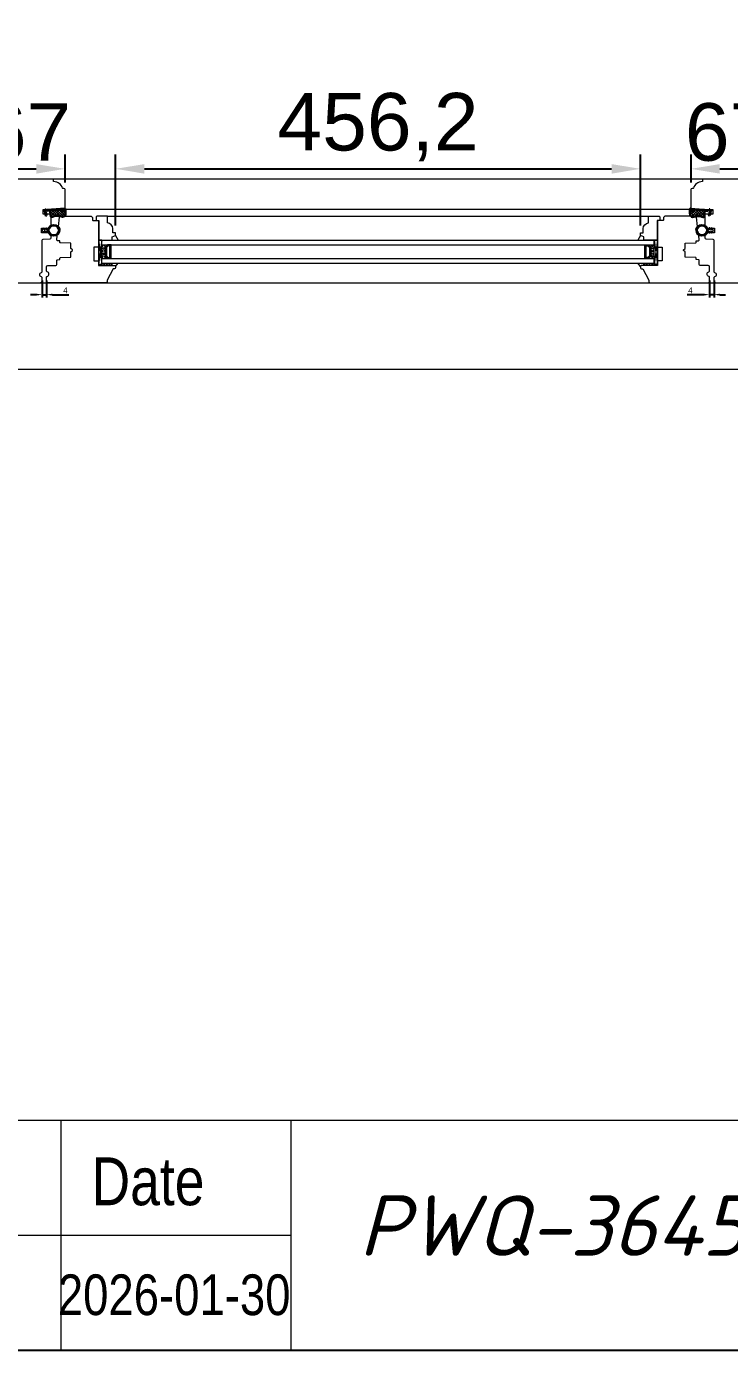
# Model space of a CAD drawing. Header units: millimetres. Extents: x 0 to 182016, y 11 to 3710.
# Drawn here: x 118718 to 119330, y 11 to 1162 of the extents above; entities that cross this region are included whole.
import ezdxf

# ---------------------------------------------------------------- set-up
doc = ezdxf.new("R2010")
doc.units = ezdxf.units.MM
for name, color, linetype, lineweight in [('Matmenys', 10, 'Continuous', 20), ('OTHER', 251, 'Continuous', 13), ('Stakta', 7, 'Continuous', 25), ('Testinės profilio linijos', 7, 'Continuous', 5)]:
    doc.layers.add(name, color=color, linetype=linetype, lineweight=lineweight)
doc.styles.add('ROMANS', font='stylu.ttf', dxfattribs={"oblique": 15})
doc.styles.get("Standard").update_dxf_attribs({"font": 'arial.ttf'})
doc.dimstyles.new('2', dxfattribs={"dimscale": 2, "dimtxt": 2.5, "dimasz": 2.5, "dimexe": 1.25, "dimexo": 0.625, "dimtad": 1, "dimtxsty": 'Standard', "dimcen": 2.5, "dimadec": 0, "dimazin": 0, "dimtfac": 1, "dimtmove": 0, "dimatfit": 3, "dimfxl": 1, "dimarcsym": 0})
doc.dimstyles.new('Padidinti matmenys', dxfattribs={"dimscale": 10, "dimtxt": 5, "dimasz": 2.5, "dimexe": 1.25, "dimexo": 0.625, "dimtad": 1, "dimdec": 1, "dimtxsty": 'Standard', "dimcen": 2.5, "dimadec": 0, "dimazin": 0, "dimtfac": 1, "dimtdec": 1, "dimtmove": 0, "dimatfit": 3, "dimfxl": 1, "dimarcsym": 0})

# ---------------------------------------------------------------- blocks, each defined once
blk = doc.blocks.new('Užsakymo nr')
at = {"color": 0, "lineweight": 0, "insert": (5198.7, 20217.8), "char_height": 52.538, "width": 1187.405, "attachment_point": 1, "style": 'ROMANS'}
blk.add_mtext('{\\fISOCPEUR|b0|i0|c0|p34;\\C256;PWQ-3645}', dxfattribs=at)
blk = doc.blocks.new('Date')
at = {"lineweight": 0, "width": 0.8}
blk.add_text('2026-01-30', height=35.38, dxfattribs=at).set_placement((4937.1, 20113.7))
blk = doc.blocks.new('*D1577')
at = {"layer": 'Defpoints', "color": 0, "transparency": 16777216}
for p in [(118731.9, 942.2), (118735.9, 942.2), (118731.9, 928.8)]:
    blk.add_point(p, dxfattribs=at)
at = {"layer": 'Matmenys', "color": 0, "lineweight": -2, "transparency": 16777216}
for p, q in [((118731.9, 941), (118731.9, 926.3)), ((118735.9, 941), (118735.9, 926.3)), ((118726.9, 928.8), (118721.9, 928.8)), ((118731.9, 928.8), (118735.9, 928.8)), ((118740.9, 928.8), (118755.3, 928.8))]:
    blk.add_line(p, q, dxfattribs=at)
at = {"layer": 'Matmenys', "color": 0, "transparency": 16777216}
for points in [[(118726.9, 929.7), (118726.9, 928), (118731.9, 928.8)], [(118740.9, 929.7), (118740.9, 928), (118735.9, 928.8)]]:
    blk.add_solid(points, dxfattribs=at)
at = {"layer": 'Matmenys', "color": 0, "transparency": 16777216, "insert": (118752.3, 932.6), "char_height": 5, "attachment_point": 5}
blk.add_mtext('4', dxfattribs=at)
blk = doc.blocks.new('*D1593')
at = {"color": 0, "lineweight": -2, "transparency": 16777216}
for p, q in [((118795.9, 988.9), (118795.9, 1050.7)), ((119252.1, 988.9), (119252.1, 1050.7)), ((118820.9, 1038.2), (119227.1, 1038.2))]:
    blk.add_line(p, q, dxfattribs=at)
at = {"color": 0, "transparency": 16777216}
for points in [[(118820.9, 1042.3), (118820.9, 1034), (118795.9, 1038.2)], [(119227.1, 1042.3), (119227.1, 1034), (119252.1, 1038.2)]]:
    blk.add_solid(points, dxfattribs=at)
at = {"layer": 'Defpoints', "color": 0, "transparency": 16777216}
for p in [(119252.1, 1038.2), (118795.9, 982.7), (119252.1, 982.7)]:
    blk.add_point(p, dxfattribs=at)
at = {"color": 0, "lineweight": 5, "transparency": 16777216, "insert": (119024, 1074.5), "char_height": 50, "attachment_point": 5}
blk.add_mtext('456,2', dxfattribs=at)
blk = doc.blocks.new('*D2048')
at = {"color": 0, "lineweight": -2, "transparency": 16777216}
for p, q in [((118684.9, 1026.4), (118684.9, 1050.7)), ((118751.9, 1026.4), (118751.9, 1050.7)), ((118709.9, 1038.2), (118726.9, 1038.2))]:
    blk.add_line(p, q, dxfattribs=at)
at = {"color": 0, "transparency": 16777216}
for points in [[(118709.9, 1042.3), (118709.9, 1034), (118684.9, 1038.2)], [(118726.9, 1042.3), (118726.9, 1034), (118751.9, 1038.2)]]:
    blk.add_solid(points, dxfattribs=at)
at = {"layer": 'Defpoints', "color": 0, "transparency": 16777216}
for p in [(118751.9, 1038.2), (118684.9, 1020.2), (118751.9, 1020.2)]:
    blk.add_point(p, dxfattribs=at)
at = {"color": 0, "lineweight": 5, "transparency": 16777216, "insert": (118718.4, 1069.9), "char_height": 50, "attachment_point": 5}
blk.add_mtext('67', dxfattribs=at)
blk = doc.blocks.new('*D1590')
at = {"layer": 'Defpoints', "color": 0, "transparency": 16777216}
for p in [(119312.1, 942.2), (119316.1, 942.2), (119316.1, 928.8)]:
    blk.add_point(p, dxfattribs=at)
at = {"layer": 'Matmenys', "color": 0, "lineweight": -2, "transparency": 16777216}
for p, q in [((119312.1, 941), (119312.1, 926.3)), ((119316.1, 941), (119316.1, 926.3)), ((119307.1, 928.8), (119292.7, 928.8)), ((119316.1, 928.8), (119312.1, 928.8)), ((119321.1, 928.8), (119326.1, 928.8))]:
    blk.add_line(p, q, dxfattribs=at)
at = {"layer": 'Matmenys', "color": 0, "transparency": 16777216}
for points in [[(119307.1, 929.7), (119307.1, 928), (119312.1, 928.8)], [(119321.1, 929.7), (119321.1, 928), (119316.1, 928.8)]]:
    blk.add_solid(points, dxfattribs=at)
at = {"layer": 'Matmenys', "color": 0, "transparency": 16777216, "insert": (119295.6, 932.6), "char_height": 5, "attachment_point": 5}
blk.add_mtext('4', dxfattribs=at)
blk = doc.blocks.new('*D2047')
at = {"color": 0, "lineweight": -2, "transparency": 16777216}
for p, q in [((119296.1, 1026.4), (119296.1, 1050.7)), ((119363.1, 1026.4), (119363.1, 1050.7)), ((119321.1, 1038.2), (119338.1, 1038.2))]:
    blk.add_line(p, q, dxfattribs=at)
at = {"color": 0, "transparency": 16777216}
for points in [[(119321.1, 1042.3), (119321.1, 1034), (119296.1, 1038.2)], [(119338.1, 1042.3), (119338.1, 1034), (119363.1, 1038.2)]]:
    blk.add_solid(points, dxfattribs=at)
at = {"layer": 'Defpoints', "color": 0, "transparency": 16777216}
for p in [(119363.1, 1038.2), (119296.1, 1020.2), (119363.1, 1020.2)]:
    blk.add_point(p, dxfattribs=at)
at = {"color": 0, "lineweight": 5, "transparency": 16777216, "insert": (119329.6, 1069.9), "char_height": 50, "attachment_point": 5}
blk.add_mtext('67', dxfattribs=at)

msp = doc.modelspace()

# ---------------------------------------------------------------- hatches: boundary and pattern name
at = {"lineweight": 0}
h = msp.add_hatch(dxfattribs=at)
h.set_pattern_fill('HEX', color=256, scale=0.25, angle=90, style=0)
h.set_pattern_definition([(90, (100436.6238, -11947.2305), (1.374815, -4e-16), [0.79375, -1.5875]), (330, (100436.6238, -11947.2305), (-0.6874075, -1.190624716), [0.79375, -1.5875]), (30, (100436.6238, -11946.4367), (0.6874075, -1.190624716), [0.79375, -1.5875])])
h.paths.add_polyline_path([(118783.8948535, 960.1778188), (118788.8948535, 960.1778188), (118786.8948535, 962.1778188), (118786.8948535, 970.1778188), (118788.8948535, 972.1778188), (118783.8948535, 972.1785279)])
h = msp.add_hatch(dxfattribs=at)
h.set_pattern_fill('JIS_WOOD', color=256, angle=90, style=0)
h.set_pattern_definition([(45, (100436.6238, -11947.2305), (0.5, -0.5), [])])
h.paths.add_polyline_path([(118786.8948535, 970.1778188), (118786.8948535, 962.1778188), (118788.8948535, 960.1778188), (118791.8948535, 960.1778188), (118791.9125869, 972.2144014), (118788.8948535, 972.1778188)])
h.paths.add_polyline_path([(118787.8948535, 962.5920324), (118787.8948535, 969.7636052), (118789.3090671, 971.1778188), (118790.8948535, 971.1778188), (118790.8948535, 961.1778188), (118789.3090671, 961.1778188)], flags=16)
h = msp.add_hatch(dxfattribs=at)
h.set_pattern_fill('JIS_WOOD', color=256, angle=90, style=0)
h.set_pattern_definition([(45, (100513.296, -11947.2305), (0.5, -0.5), [])])
h.paths.add_polyline_path([(119261.0670836, 970.1778188), (119261.0670836, 962.1778188), (119259.0670836, 960.1778188), (119256.0670836, 960.1778188), (119256.0493502, 972.2144014), (119259.0670836, 972.1778188)])
h.paths.add_polyline_path([(119260.0670836, 962.5920324), (119260.0670836, 969.7636052), (119258.65287, 971.1778188), (119257.0670836, 971.1778188), (119257.0670836, 961.1778188), (119258.65287, 961.1778188)], flags=16)
h = msp.add_hatch(dxfattribs=at)
h.set_pattern_fill('HEX', color=256, scale=0.25, angle=90, style=0)
h.set_pattern_definition([(90, (100513.296, -11947.2305), (1.374815, -4e-16), [0.79375, -1.5875]), (330, (100513.296, -11947.2305), (-0.6874075, -1.190624716), [0.79375, -1.5875]), (30, (100513.296, -11946.4367), (0.6874075, -1.190624716), [0.79375, -1.5875])])
h.paths.add_polyline_path([(119264.0670836, 960.1778188), (119259.0670836, 960.1778188), (119261.0670836, 962.1778188), (119261.0670836, 970.1778188), (119259.0670836, 972.1778188), (119264.0670836, 972.1785279)])
at = {"lineweight": 0, "ltscale": 0.5}
h = msp.add_hatch(dxfattribs=at)
h.set_pattern_fill('ANSI37', color=256, scale=0.5, angle=90, style=0)
h.set_pattern_definition([(135, (118780.3949, 954.1785), (-1.12253, -1.12253), []), (225, (118780.3949, 954.1785), (1.12253, -1.12253), [])])
h.paths.add_polyline_path([(118792.8948535, 956.1785279), (118783.8948535, 956.1785279), (118783.8948535, 954.1785279), (118792.8948535, 954.1785279)])
h = msp.add_hatch(dxfattribs=at)
h.set_pattern_fill('ANSI37', color=256, scale=0.5, angle=90, style=0)
h.set_pattern_definition([(135, (118857.067, 954.1785), (-1.122532, -1.122532), []), (225, (118857.067, 954.1785), (1.122532, -1.122532), [])])
h.paths.add_polyline_path([(119255.0670836, 956.1785279), (119264.0670836, 956.1785279), (119264.0670836, 954.1785279), (119255.0670836, 954.1785279)])
at = {"layer": 'Matmenys'}
h = msp.add_hatch(dxfattribs=at)
h.set_pattern_fill('ANSI37', color=252, scale=0.5, angle=-180, style=0)
h.set_pattern_definition([(225, (-40894.9902, -1098479.5134), (1.1225320151, -1.1225320151), []), (315, (-40894.9902, -1098479.5134), (1.1225320151, 1.1225320151), [])])
edge = h.paths.add_edge_path()
edge.add_arc((118749.3064064, 1002.4841042), 0.1, 363.5893456117, 453.5893456117, ccw=False)
edge.add_line((118749.4062103, 1002.4903646), (118749.5032935, 1000.9426789))
edge.add_arc((118749.7528031, 1000.9583301), 0.25, 183.5893456117, 363.5893456117)
edge.add_line((118750.0023127, 1000.9739814), (118749.873927, 1003.0206863))
edge.add_arc((118749.7741232, 1003.0144258), 0.1, 363.5893456117, 453.589345619)
edge.add_line((118749.7678627, 1003.1142296), (118749.7631177, 1003.1898727))
edge.add_line((118749.7631177, 1003.1898727), (118751.7449186, 1003.314187))
edge.add_spline(control_points=[(118751.7449186, 1003.314187), (118751.8240771, 1003.3023847), (118751.8940688, 1003.2912091), (118751.9778196, 1003.2694152), (118752.0013839, 1003.2600294), (118752.0252669, 1003.2473345), (118752.0333266, 1003.2410853), (118752.0578144, 1003.2154965), (118752.0767072, 1003.1862594), (118752.1104106, 1003.0819397), (118752.1235325, 1003.0090074), (118752.1432347, 1002.7560244), (118752.1327364, 1002.5421903), (118752.1134082, 1002.0997118), (118752.1089328, 1001.880383), (118752.1078567, 1001.4604921), (118752.1108886, 1001.2574059), (118752.1235991, 1000.6671986), (118752.1367755, 1000.2991485), (118752.1365138, 999.5459671), (118752.1180175, 999.1692172), (118752.0148311, 998.5761128), (118751.9549371, 998.3485418), (118751.8019015, 997.9514406), (118751.7191521, 997.7796529), (118751.5151519, 997.4384852), (118751.3950371, 997.2722825), (118751.127592, 996.9811228), (118750.9799183, 996.8575428), (118750.6987338, 996.6978241), (118750.5634375, 996.6502701), (118750.2621387, 996.5906651), (118750.0985387, 996.5799618), (118749.5139419, 996.5937057), (118749.0500263, 996.6884599), (118748.1575302, 996.8602022), (118747.73045, 996.9438968), (118746.6521014, 997.1550831), (118745.9940508, 997.2888172), (118745.0009489, 997.4137432), (118744.6973477, 997.4442371), (118744.0753041, 997.4685725), (118743.7594001, 997.4610317), (118743.2101918, 997.3761474), (118742.9741084, 997.3148087), (118742.573457, 997.1423484), (118742.4148245, 997.0474999), (118742.1161657, 996.8632316), (118741.9747084, 996.7733741), (118741.6729256, 996.617291), (118741.5078728, 996.5473208), (118741.1427511, 996.4275896), (118740.941801, 996.3845871), (118740.6023844, 996.3606884), (118740.4603989, 996.3738942), (118740.2651782, 996.4339335), (118740.1998504, 996.4706736), (118740.0731271, 996.5792227), (118740.0139492, 996.6512889), (118739.8568717, 996.9153765), (118739.775372, 997.1564848), (118739.6587547, 997.7068958), (118739.6222232, 998.0150909), (118739.5689517, 998.6113087), (118739.5497293, 998.8988596), (118739.5063698, 999.4293495), (118739.4842336, 999.677608), (118739.4480193, 1000.0824103), (118739.4339329, 1000.2398136), (118739.4058108, 1000.563746), (118739.3907747, 1000.7420632), (118739.3224897, 1001.0449303), (118739.2868547, 1001.1627523), (118739.1912579, 1001.3752311), (118739.138111, 1001.4691459), (118739.0194703, 1001.6143396), (118738.963848, 1001.6693577), (118738.8400808, 1001.7584497), (118738.7764538, 1001.7913291), (118738.6575897, 1001.8394973), (118738.6005127, 1001.8563785), (118738.4999323, 1001.8823224), (118738.4555367, 1001.89204), (118738.4145404, 1001.901076)], knot_values=[0, 0, 0, 0, 0.2245066002, 0.2245066002, 0.377043448, 0.377043448, 0.5295802957, 0.5295802957, 0.8082977366, 0.8082977366, 1.0870151774, 1.0870151774, 1.6244414062, 1.6244414062, 2.161867635, 2.161867635, 2.6992938638, 2.6992938638, 3.7741463214, 3.7741463214, 5.0334406395, 5.0334406395, 5.8656302806, 5.8656302806, 6.5060139406, 6.5060139406, 7.1463976006, 7.1463976006, 7.7996240151, 7.7996240151, 8.3563201169, 8.3563201169, 8.9130162187, 8.9130162187, 10.239934143, 10.239934143, 11.5668520673, 11.5668520673, 13.5970761059, 13.5970761059, 14.4582175179, 14.4582175179, 15.3193589298, 15.3193589298, 15.9856015553, 15.9856015553, 16.5061017172, 16.5061017172, 17.0266018791, 17.0266018791, 17.547102041, 17.547102041, 18.1672448488, 18.1672448488, 18.7176261004, 18.7176261004, 19.1465766047, 19.1465766047, 19.5755271091, 19.5755271091, 20.3898249977, 20.3898249977, 21.2041228863, 21.2041228863, 21.9655448497, 21.9655448497, 22.7269668131, 22.7269668131, 23.2229068178, 23.2229068178, 23.7188468224, 23.7188468224, 24.0184411081, 24.0184411081, 24.2549295987, 24.2549295987, 24.4119994701, 24.4119994701, 24.5501072405, 24.5501072405, 24.6882150108, 24.6882150108, 24.8099116426, 24.8099116426, 24.8099116426, 24.8099116426], degree=3, periodic=0)
edge.add_line((118738.4145404, 1001.901076), (118749.3001459, 1002.583908))
h = msp.add_hatch(dxfattribs=at)
h.set_pattern_fill('ANSI37', color=252, scale=0.5, angle=-93.5893456117, style=0)
h.set_pattern_definition([(311.4106544, (115731.0416, -271190.8221), (1.190606082, 1.0500540025), []), (41.4106544, (115731.0416, -271190.8221), (-1.0500540025, 1.190606082), [])])
edge = h.paths.add_edge_path()
edge.add_arc((119297.9929677, 1002.4841042), 0.1, 86.4106543883, 176.4106543883)
edge.add_line((119297.8931639, 1002.4903646), (119297.7960807, 1000.9426789))
edge.add_arc((119297.5465711, 1000.9583301), 0.25, 176.4106543883, 356.4106543883, ccw=False)
edge.add_line((119297.2970615, 1000.9739814), (119297.4254471, 1003.0206863))
edge.add_arc((119297.525251, 1003.0144258), 0.1, 86.410654381, 176.4106543883, ccw=False)
edge.add_line((119297.5315115, 1003.1142296), (119297.5362564, 1003.1898727))
edge.add_line((119297.5362564, 1003.1898727), (119295.5544555, 1003.314187))
edge.add_spline(control_points=[(119295.5544555, 1003.314187), (119295.475297, 1003.3023847), (119295.4053054, 1003.2912091), (119295.3215546, 1003.2694152), (119295.2979903, 1003.2600294), (119295.2741072, 1003.2473345), (119295.2660476, 1003.2410853), (119295.2415598, 1003.2154965), (119295.2226669, 1003.1862594), (119295.1889636, 1003.0819397), (119295.1758416, 1003.0090074), (119295.1561395, 1002.7560244), (119295.1666378, 1002.5421903), (119295.185966, 1002.0997118), (119295.1904413, 1001.880383), (119295.1915175, 1001.4604921), (119295.1884855, 1001.2574059), (119295.1757751, 1000.6671986), (119295.1625987, 1000.2991485), (119295.1628603, 999.5459671), (119295.1813567, 999.1692172), (119295.284543, 998.5761128), (119295.344437, 998.3485418), (119295.4974727, 997.9514406), (119295.5802221, 997.7796529), (119295.7842222, 997.4384852), (119295.904337, 997.2722825), (119296.1717821, 996.9811228), (119296.3194558, 996.8575428), (119296.6006404, 996.6978241), (119296.7359366, 996.6502701), (119297.0372354, 996.5906651), (119297.2008354, 996.5799618), (119297.7854322, 996.5937057), (119298.2493478, 996.6884599), (119299.1418439, 996.8602022), (119299.5689242, 996.9438968), (119300.6472728, 997.1550831), (119301.3053234, 997.2888172), (119302.2984253, 997.4137432), (119302.6020264, 997.4442371), (119303.2240701, 997.4685725), (119303.5399741, 997.4610317), (119304.0891823, 997.3761474), (119304.3252658, 997.3148087), (119304.7259172, 997.1423484), (119304.8845497, 997.0474999), (119305.1832085, 996.8632316), (119305.3246657, 996.7733741), (119305.6264486, 996.617291), (119305.7915013, 996.5473208), (119306.156623, 996.4275896), (119306.3575731, 996.3845871), (119306.6969898, 996.3606884), (119306.8389752, 996.3738942), (119307.0341959, 996.4339335), (119307.0995237, 996.4706736), (119307.2262471, 996.5792227), (119307.2854249, 996.6512889), (119307.4425025, 996.9153765), (119307.5240021, 997.1564848), (119307.6406194, 997.7068958), (119307.6771509, 998.0150909), (119307.7304224, 998.6113087), (119307.7496449, 998.8988596), (119307.7930043, 999.4293495), (119307.8151405, 999.677608), (119307.8513549, 1000.0824103), (119307.8654413, 1000.2398136), (119307.8935634, 1000.563746), (119307.9085994, 1000.7420632), (119307.9768844, 1001.0449303), (119308.0125195, 1001.1627523), (119308.1081162, 1001.3752311), (119308.1612631, 1001.4691459), (119308.2799039, 1001.6143396), (119308.3355261, 1001.6693577), (119308.4592933, 1001.7584497), (119308.5229204, 1001.7913291), (119308.6417844, 1001.8394973), (119308.6988615, 1001.8563785), (119308.7994419, 1001.8823224), (119308.8438374, 1001.89204), (119308.8848337, 1001.901076)], knot_values=[0, 0, 0, 0, 0.2245066002, 0.2245066002, 0.377043448, 0.377043448, 0.5295802957, 0.5295802957, 0.8082977366, 0.8082977366, 1.0870151774, 1.0870151774, 1.6244414062, 1.6244414062, 2.161867635, 2.161867635, 2.6992938638, 2.6992938638, 3.7741463214, 3.7741463214, 5.0334406395, 5.0334406395, 5.8656302806, 5.8656302806, 6.5060139406, 6.5060139406, 7.1463976006, 7.1463976006, 7.7996240151, 7.7996240151, 8.3563201169, 8.3563201169, 8.9130162187, 8.9130162187, 10.239934143, 10.239934143, 11.5668520673, 11.5668520673, 13.5970761059, 13.5970761059, 14.4582175179, 14.4582175179, 15.3193589298, 15.3193589298, 15.9856015553, 15.9856015553, 16.5061017172, 16.5061017172, 17.0266018791, 17.0266018791, 17.547102041, 17.547102041, 18.1672448488, 18.1672448488, 18.7176261004, 18.7176261004, 19.1465766047, 19.1465766047, 19.5755271091, 19.5755271091, 20.3898249977, 20.3898249977, 21.2041228863, 21.2041228863, 21.9655448497, 21.9655448497, 22.7269668131, 22.7269668131, 23.2229068178, 23.2229068178, 23.7188468224, 23.7188468224, 24.0184411081, 24.0184411081, 24.2549295987, 24.2549295987, 24.4119994701, 24.4119994701, 24.5501072405, 24.5501072405, 24.6882150108, 24.6882150108, 24.8099116426, 24.8099116426, 24.8099116426, 24.8099116426], degree=3, periodic=0)
edge.add_line((119308.8848337, 1001.901076), (119297.9992282, 1002.583908))

# ---------------------------------------------------------------- linework, layer by layer
for p, q in [((118734.8126713, 1003.1779542), (118733.7823301, 1002.1114895)), ((118733.7823301, 1002.1114895), (118733.8136325, 1001.6124703)), ((118733.8136325, 1001.6124703), (118733.9609184, 1001.6217092)), ((118733.9609184, 1001.6217092), (118734.9443649, 997.2746188)), ((118734.4663809, 1001.6534159), (118749.3001459, 1002.583908)), ((118734.4663809, 1001.6534159), (118734.7035757, 1000.6049527)), ((118735.560312, 1003.2248522), (118734.5095988, 1002.1571096)), ((118734.5095988, 1002.1571096), (118749.7678627, 1003.1142296)), ((118734.8126713, 1003.1779542), (118735.560312, 1003.2248522)), ((118749.4062103, 1002.4903646), (118749.5032935, 1000.9426789)), ((118749.7678627, 1003.1142296), (118749.7631177, 1003.1898727)), ((118749.873927, 1003.0206863), (118750.0023127, 1000.9739814)), ((119297.4254471, 1003.0206863), (119297.2970615, 1000.9739814)), ((119297.5315115, 1003.1142296), (119297.5362564, 1003.1898727)), ((119312.7897754, 1002.1571096), (119297.5315115, 1003.1142296)), ((119297.8931639, 1002.4903646), (119297.7960807, 1000.9426789)), ((119312.8329933, 1001.6534159), (119297.9992282, 1002.583908)), ((119312.4867028, 1003.1779542), (119311.7390621, 1003.2248522)), ((119311.7390621, 1003.2248522), (119312.7897754, 1002.1571096)), ((119313.3384557, 1001.6217092), (119312.3550092, 997.2746188)), ((119312.4867028, 1003.1779542), (119313.5170441, 1002.1114895)), ((119312.8329933, 1001.6534159), (119312.5957984, 1000.6049527)), ((119313.4857416, 1001.6124703), (119313.3384557, 1001.6217092)), ((119313.5170441, 1002.1114895), (119313.4857416, 1001.6124703)), ((118734.7035757, 1000.6049527), (118735.1912517, 1000.7152801)), ((118734.9443649, 997.2746188), (118735.9197169, 997.4952736)), ((118735.1912517, 1000.7152801), (118735.9197169, 997.4952736)), ((119312.1081225, 1000.7152801), (119311.3796572, 997.4952736)), ((119312.3550092, 997.2746188), (119311.3796572, 997.4952736)), ((119312.5957984, 1000.6049527), (119312.1081225, 1000.7152801))]:
    msp.add_line(p, q)
at = {"color": 1}
for p, q in [((118751.7891589, 1003.6109071), (118736.4643434, 1002.6496124)), ((118751.7449186, 1003.314187), (118736.5099739, 1002.3585297)), ((118738.3499676, 1001.6081078), (118736.5895163, 1001.4976782)), ((119295.5102153, 1003.6109071), (119310.8350307, 1002.6496124)), ((119295.5544555, 1003.314187), (119310.7894003, 1002.3585297)), ((119308.9494065, 1001.6081078), (119310.7098578, 1001.4976782))]:
    msp.add_line(p, q, dxfattribs=at)
at = {"lineweight": 9}
for p, q in [((118788.8948535, 997.1785279), (119259.0670836, 997.1785279)), ((118783.8949386, 976.1785279), (119264.0669985, 976.1785279)), ((118783.8949386, 972.1785279), (119264.0669985, 972.1785279)), ((118783.8949386, 960.1785279), (119264.0669985, 960.1785279)), ((118783.8949386, 956.1785279), (119264.0669985, 956.1785279))]:
    msp.add_line(p, q, dxfattribs=at)
at = {"lineweight": 0}
for p, q in [((118795.8948535, 980.1785279), (118798.1815186, 976.1785279)), ((119252.0670836, 980.1785279), (119249.7804185, 976.1785279)), ((118783.8948535, 976.1778188), (118780.8948535, 955.1778188)), ((118780.8948535, 976.1778188), (118783.8948535, 955.1778188)), ((119264.0670836, 976.1778188), (119267.0670836, 955.1778188)), ((119267.0670836, 976.1778188), (119264.0670836, 955.1778188)), ((118792.8948535, 954.1785279), (118792.8948535, 956.1785279)), ((118795.8948535, 953.1785279), (118798.1815186, 956.1785279)), ((119252.0670836, 953.1785279), (119249.7804185, 956.1785279)), ((119255.0670836, 954.1785279), (119255.0670836, 956.1785279)), ((119264.0670836, 954.1785279), (119264.0670836, 957.1785279)), ((121921.6498575, 210.9357406), (118221.1895731, 210.9357406)), ((118748.1312102, 210.9357406), (118748.1312102, 10.9108603)), ((118948.1560905, 210.9357406), (118948.1560905, 10.9108603)), ((118948.1560905, 110.9233004), (118221.1895731, 110.9233004))]:
    msp.add_line(p, q, dxfattribs=at)
at = {"lineweight": 5}
msp.add_line((117419.5503929, 864.1785279), (121239.5837744, 864.1785279), dxfattribs=at)
msp.add_lwpolyline([(121921.6498575, 3710.4502728), (121921.6498575, 10.9108603), (116422.3345146, 10.9108603), (116422.3345146, 3710.4502728)], close=True)
at = {"lineweight": 0}
for points in [[(118788.8948535, 991.1785279), (118788.8948535, 997.1785279), (118779.8948535, 997.1785279, 0.4142135624), (118778.8948535, 996.1785279), (118778.8948535, 993.1785279), (118781.3948535, 993.1785279), (118781.3948535, 976.1785279), (118792.8948535, 976.1785279), (118792.8948535, 979.1785279), (118795.8948535, 980.1785279), (118795.8948535, 982.6785279), (118793.3948535, 982.6785279), (118793.3948535, 986.2035907, 0.3851703882), (118788.8948535, 991.1785279)], [(119259.0670836, 991.1785279), (119259.0670836, 997.1785279), (119268.0670836, 997.1785279, -0.4142135624), (119269.0670836, 996.1785279), (119269.0670836, 993.1785279), (119266.5670836, 993.1785279), (119266.5670836, 976.1785279), (119255.0670836, 976.1785279), (119255.0670836, 979.1785279), (119252.0670836, 980.1785279), (119252.0670836, 982.6785279), (119254.5670836, 982.6785279), (119254.5670836, 986.2035907, -0.3851703882), (119259.0670836, 991.1785279)]]:
    msp.add_lwpolyline(points, format="xyb", dxfattribs=at)
for points in [[(118780.8948535, 976.1778188), (118780.8948535, 955.1778188), (118783.8948535, 955.1778188), (118783.8948535, 976.1778188)], [(118786.8948535, 970.1778188), (118786.8948535, 962.1778188), (118788.8948535, 960.1778188), (118791.8948535, 960.1778188), (118791.8948535, 972.1778188), (118788.8948535, 972.1778188)], [(118787.8948535, 969.7636052), (118787.8948535, 962.5920324), (118789.3090671, 961.1778188), (118790.8948535, 961.1778188), (118790.8948535, 971.1778188), (118789.3090671, 971.1778188)], [(119261.0670836, 970.1778188), (119261.0670836, 962.1778188), (119259.0670836, 960.1778188), (119256.0670836, 960.1778188), (119256.0670836, 972.1778188), (119259.0670836, 972.1778188)], [(119260.0670836, 969.7636052), (119260.0670836, 962.5920324), (119258.65287, 961.1778188), (119257.0670836, 961.1778188), (119257.0670836, 971.1778188), (119258.65287, 971.1778188)], [(119267.0670836, 976.1778188), (119267.0670836, 955.1778188), (119264.0670836, 955.1778188), (119264.0670836, 976.1778188)]]:
    msp.add_lwpolyline(points, close=True, dxfattribs=at)
at = {"color": 18, "linetype": 'ByBlock', "true_color": 0x000000}
for centre, radius in [((118742.1444689, 984.6686974), 4.85), ((118742.1444689, 984.6686974), 4.25), ((119305.5845825, 984.6686974), 4.85), ((119305.5845825, 984.6686974), 4.25)]:
    msp.add_circle(centre, radius, dxfattribs=at)
for centre, radius, start, end in [((118749.3064064, 1002.4841042), 0.1, 3.5893456092, 93.5893456125), ((118749.7741232, 1003.0144258), 0.1, 3.5893456092, 93.5893456125), ((119297.525251, 1003.0144258), 0.1, 86.4106543879, 176.4106543908), ((119297.9929677, 1002.4841042), 0.1, 86.4106543879, 176.4106543908), ((118749.7528031, 1000.9583301), 0.25, 183.5893456092, 3.5893456092), ((119297.5465711, 1000.9583301), 0.25, 176.4106543908, 356.4106543908)]:
    msp.add_arc(centre, radius, start, end)
at = {"color": 1}
for points in [[(118751.7891589, 1003.6109071), (118752.1506592, 1003.5204103), (118752.4202001, 1002.2465518), (118751.9318108, 997.5541789), (118750.888613, 996.4641726), (118748.7251411, 996.4455562), (118747.0271013, 996.7759301), (118744.8616604, 997.1228464), (118742.8249388, 996.9234177), (118741.996694, 996.4472487), (118740.1421539, 996.1669853), (118739.249708, 998.8791639), (118739.1225404, 1000.3580395), (118739.0045691, 1001.0453074), (118738.7023634, 1001.4871927), (118738.3499676, 1001.6081078)], [(119295.5102153, 1003.6109071), (119295.1487149, 1003.5204103), (119294.879174, 1002.2465518), (119295.3675634, 997.5541789), (119296.4107612, 996.4641726), (119298.574233, 996.4455562), (119300.2722728, 996.7759301), (119302.4377137, 997.1228464), (119304.4744354, 996.9234177), (119305.3026801, 996.4472487), (119307.1572203, 996.1669853), (119308.0496662, 998.8791639), (119308.1768337, 1000.3580395), (119308.2948051, 1001.0453074), (119308.5970107, 1001.4871927), (119308.9494065, 1001.6081078)]]:
    msp.add_spline(points, degree=3, dxfattribs=at)
for points in [[(118751.7449186, 1003.314187), (118751.8240771, 1003.3023847), (118751.8940688, 1003.2912091), (118751.9778196, 1003.2694152), (118752.0013839, 1003.2600294), (118752.0252669, 1003.2473345), (118752.0333266, 1003.2410853), (118752.0578144, 1003.2154965), (118752.0767072, 1003.1862594), (118752.1104106, 1003.0819397), (118752.1235325, 1003.0090074), (118752.1432347, 1002.7560244), (118752.1327364, 1002.5421903), (118752.1134082, 1002.0997118), (118752.1089328, 1001.880383), (118752.1078567, 1001.4604921), (118752.1108886, 1001.2574059), (118752.1235991, 1000.6671986), (118752.1367755, 1000.2991485), (118752.1365138, 999.5459671), (118752.1180175, 999.1692172), (118752.0148311, 998.5761128), (118751.9549371, 998.3485418), (118751.8019015, 997.9514406), (118751.7191521, 997.7796529), (118751.5151519, 997.4384852), (118751.3950371, 997.2722825), (118751.127592, 996.9811228), (118750.9799183, 996.8575428), (118750.6987338, 996.6978241), (118750.5634375, 996.6502701), (118750.2621387, 996.5906651), (118750.0985387, 996.5799618), (118749.5139419, 996.5937057), (118749.0500263, 996.6884599), (118748.1575302, 996.8602022), (118747.73045, 996.9438968), (118746.6521014, 997.1550831), (118745.9940508, 997.2888172), (118745.0009489, 997.4137432), (118744.6973477, 997.4442371), (118744.0753041, 997.4685725), (118743.7594001, 997.4610317), (118743.2101918, 997.3761474), (118742.9741084, 997.3148087), (118742.573457, 997.1423484), (118742.4148245, 997.0474999), (118742.1161657, 996.8632316), (118741.9747084, 996.7733741), (118741.6729256, 996.617291), (118741.5078728, 996.5473208), (118741.1427511, 996.4275896), (118740.941801, 996.3845871), (118740.6023844, 996.3606884), (118740.4603989, 996.3738942), (118740.2651782, 996.4339335), (118740.1998504, 996.4706736), (118740.0731271, 996.5792227), (118740.0139492, 996.6512889), (118739.8568717, 996.9153765), (118739.775372, 997.1564848), (118739.6587547, 997.7068958), (118739.6222232, 998.0150909), (118739.5689517, 998.6113087), (118739.5497293, 998.8988596), (118739.5063698, 999.4293495), (118739.4842336, 999.677608), (118739.4480193, 1000.0824103), (118739.4339329, 1000.2398136), (118739.4058108, 1000.563746), (118739.3907747, 1000.7420632), (118739.3224897, 1001.0449303), (118739.2868547, 1001.1627523), (118739.1912579, 1001.3752311), (118739.138111, 1001.4691459), (118739.0194703, 1001.6143396), (118738.963848, 1001.6693577), (118738.8400808, 1001.7584497), (118738.7764538, 1001.7913291), (118738.6575897, 1001.8394973), (118738.6005127, 1001.8563785), (118738.4999323, 1001.8823224), (118738.4555367, 1001.89204), (118738.4145404, 1001.901076)], [(119295.5544555, 1003.314187), (119295.475297, 1003.3023847), (119295.4053054, 1003.2912091), (119295.3215546, 1003.2694152), (119295.2979903, 1003.2600294), (119295.2741072, 1003.2473345), (119295.2660476, 1003.2410853), (119295.2415598, 1003.2154965), (119295.2226669, 1003.1862594), (119295.1889636, 1003.0819397), (119295.1758416, 1003.0090074), (119295.1561395, 1002.7560244), (119295.1666378, 1002.5421903), (119295.185966, 1002.0997118), (119295.1904413, 1001.880383), (119295.1915175, 1001.4604921), (119295.1884855, 1001.2574059), (119295.1757751, 1000.6671986), (119295.1625987, 1000.2991485), (119295.1628603, 999.5459671), (119295.1813567, 999.1692172), (119295.284543, 998.5761128), (119295.344437, 998.3485418), (119295.4974727, 997.9514406), (119295.5802221, 997.7796529), (119295.7842222, 997.4384852), (119295.904337, 997.2722825), (119296.1717821, 996.9811228), (119296.3194558, 996.8575428), (119296.6006404, 996.6978241), (119296.7359366, 996.6502701), (119297.0372354, 996.5906651), (119297.2008354, 996.5799618), (119297.7854322, 996.5937057), (119298.2493478, 996.6884599), (119299.1418439, 996.8602022), (119299.5689242, 996.9438968), (119300.6472728, 997.1550831), (119301.3053234, 997.2888172), (119302.2984253, 997.4137432), (119302.6020264, 997.4442371), (119303.2240701, 997.4685725), (119303.5399741, 997.4610317), (119304.0891823, 997.3761474), (119304.3252658, 997.3148087), (119304.7259172, 997.1423484), (119304.8845497, 997.0474999), (119305.1832085, 996.8632316), (119305.3246657, 996.7733741), (119305.6264486, 996.617291), (119305.7915013, 996.5473208), (119306.156623, 996.4275896), (119306.3575731, 996.3845871), (119306.6969898, 996.3606884), (119306.8389752, 996.3738942), (119307.0341959, 996.4339335), (119307.0995237, 996.4706736), (119307.2262471, 996.5792227), (119307.2854249, 996.6512889), (119307.4425025, 996.9153765), (119307.5240021, 997.1564848), (119307.6406194, 997.7068958), (119307.6771509, 998.0150909), (119307.7304224, 998.6113087), (119307.7496449, 998.8988596), (119307.7930043, 999.4293495), (119307.8151405, 999.677608), (119307.8513549, 1000.0824103), (119307.8654413, 1000.2398136), (119307.8935634, 1000.563746), (119307.9085994, 1000.7420632), (119307.9768844, 1001.0449303), (119308.0125195, 1001.1627523), (119308.1081162, 1001.3752311), (119308.1612631, 1001.4691459), (119308.2799039, 1001.6143396), (119308.3355261, 1001.6693577), (119308.4592933, 1001.7584497), (119308.5229204, 1001.7913291), (119308.6417844, 1001.8394973), (119308.6988615, 1001.8563785), (119308.7994419, 1001.8823224), (119308.8438374, 1001.89204), (119308.8848337, 1001.901076)]]:
    msp.add_open_spline(points, degree=3, knots=[0, 0, 0, 0, 0.2245066002, 0.2245066002, 0.377043448, 0.377043448, 0.5295802957, 0.5295802957, 0.8082977366, 0.8082977366, 1.0870151774, 1.0870151774, 1.6244414062, 1.6244414062, 2.161867635, 2.161867635, 2.6992938638, 2.6992938638, 3.7741463214, 3.7741463214, 5.0334406395, 5.0334406395, 5.8656302806, 5.8656302806, 6.5060139406, 6.5060139406, 7.1463976006, 7.1463976006, 7.7996240151, 7.7996240151, 8.3563201169, 8.3563201169, 8.9130162187, 8.9130162187, 10.239934143, 10.239934143, 11.5668520673, 11.5668520673, 13.5970761059, 13.5970761059, 14.4582175179, 14.4582175179, 15.3193589298, 15.3193589298, 15.9856015553, 15.9856015553, 16.5061017172, 16.5061017172, 17.0266018791, 17.0266018791, 17.547102041, 17.547102041, 18.1672448488, 18.1672448488, 18.7176261004, 18.7176261004, 19.1465766047, 19.1465766047, 19.5755271091, 19.5755271091, 20.3898249977, 20.3898249977, 21.2041228863, 21.2041228863, 21.9655448497, 21.9655448497, 22.7269668131, 22.7269668131, 23.2229068178, 23.2229068178, 23.7188468224, 23.7188468224, 24.0184411081, 24.0184411081, 24.2549295987, 24.2549295987, 24.4119994701, 24.4119994701, 24.5501072405, 24.5501072405, 24.6882150108, 24.6882150108, 24.8099116426, 24.8099116426, 24.8099116426, 24.8099116426], dxfattribs=at)
at = {"layer": 'OTHER'}
for points in [[(118737.341259, 984.0586712), (118735.9253502, 984.0586712), (118735.9253502, 982.4133898), (118735.399668, 982.4133898), (118734.6563271, 984.0586712), (118733.8637074, 984.0586712), (118733.8637074, 982.4133898), (118733.6448166, 982.4133898), (118732.1419354, 984.6686974), (118733.6448166, 986.9240049), (118733.8637074, 986.9240049), (118733.8637074, 985.2787235), (118734.6563271, 985.2787235), (118735.399668, 986.9240049), (118735.9253502, 986.9240049), (118735.9253502, 985.2787235), (118737.341259, 985.2787235)], [(119310.3877924, 984.0586712), (119311.8037012, 984.0586712), (119311.8037012, 982.4133898), (119312.3293833, 982.4133898), (119313.0727243, 984.0586712), (119313.865344, 984.0586712), (119313.865344, 982.4133898), (119314.0842348, 982.4133898), (119315.587116, 984.6686974), (119314.0842348, 986.9240049), (119313.865344, 986.9240049), (119313.865344, 985.2787235), (119313.0727243, 985.2787235), (119312.3293833, 986.9240049), (119311.8037012, 986.9240049), (119311.8037012, 985.2787235), (119310.3877924, 985.2787235)]]:
    msp.add_lwpolyline(points, dxfattribs=at)
at = {"layer": 'Stakta', "color": 18, "lineweight": 5, "true_color": 0x000000}
for points in [[(118706.3948535, 939.1785279), (118730.3948535, 939.1785279, 0.4142135624), (118731.8948535, 940.6785279), (118731.8948535, 943.7290381, 0.3563939587), (118731.4948535, 944.2189361, -0.8164965809), (118731.4948535, 948.1381196, 0.3563939587), (118731.8948535, 948.6280176), (118731.8948535, 976.1872166, -0.4116598905), (118732.8861269, 977.1871786), (118738.90358, 977.2396921, 0.4116598905), (118739.8948535, 978.239654), (118739.8948535, 979.8730553, 0.2720281141), (118739.6382399, 980.3098195, -0.164173551), (118737.4895288, 982.6774623), (118731.3948535, 982.6774623), (118731.3948535, 986.6774623), (118737.4895288, 986.6774623, -0.164173551), (118739.6382399, 989.0451051, 0.2720281141), (118739.8948535, 989.4818694), (118739.8948535, 998.8785279), (118732.8948535, 998.8785279), (118732.8948535, 1002.8785279), (118740.1722963, 1002.8785279, -0.2023892741), (118740.8861269, 1003.1871786), (118750.90358, 1003.2745996, 0.4116598905), (118751.8948535, 1004.2745615), (118751.8948535, 1020.1697629, 0.4116598905), (118750.90358, 1021.1697248), (118750.1115219, 1021.176637, -0.3199404334), (118749.8296988, 1021.3812669, 0.3090857966), (118742.1803881, 1027.1695501, -0.4001549105), (118741.8948535, 1027.4692012), (118741.8948535, 1028.1785279, 0.4142135624), (118740.8948535, 1029.1785279), (118695.8948535, 1029.1785279, 0.4142135624)], [(119352.0670836, 1029.1785279), (119307.0670836, 1029.1785279, 0.4142135624), (119306.0670836, 1028.1785279), (119306.0670836, 1027.4692012, -0.4001549105), (119305.781549, 1027.1695501, 0.3090857966), (119298.1322383, 1021.3812669, -0.3199404334), (119297.8504152, 1021.176637), (119297.0583571, 1021.1697248, 0.4116598905), (119296.0670836, 1020.1697629), (119296.0670836, 1004.2745615, 0.4116598905), (119297.0583571, 1003.2745996), (119307.0758102, 1003.1871786, -0.2023892741), (119307.7896407, 1002.8785279), (119315.0670836, 1002.8785279), (119315.0670836, 998.8785279), (119308.0670836, 998.8785279), (119308.0670836, 989.4818694, 0.2720281142), (119308.3236972, 989.0451051, -0.164173551), (119310.4724083, 986.6774623), (119316.5670836, 986.6774623), (119316.5670836, 982.6774623), (119310.4724083, 982.6774623, -0.164173551), (119308.3236972, 980.3098195, 0.2720281141), (119308.0670836, 979.8730553), (119308.0670836, 978.239654, 0.4116598905), (119309.0583571, 977.2396921), (119315.0758102, 977.1871786, -0.4116598905), (119316.0670836, 976.1872166), (119316.0670836, 948.6280176, 0.3563939587), (119316.4670836, 948.1381196, -0.816496581), (119316.4670836, 944.2189361, 0.3563939587), (119316.0670836, 943.7290381), (119316.0670836, 940.6785279, 0.4142135624), (119317.5670836, 939.1785279), (119341.5670836, 939.1785279, 0.4142135624)]]:
    msp.add_lwpolyline(points, format="xyb", dxfattribs=at)
for points in [[(118736.2948535, 944.7189361, 0.8164965809), (118736.2948535, 948.6381196, -0.3563939587), (118735.8948535, 949.1280176), (118735.8948535, 953.1086748, -0.4116598905), (118736.886127, 954.1086368), (118743.90358, 954.1698771, 0.4116598905), (118744.8948535, 955.1698391), (118744.8948535, 958.7083645, -0.4040361542), (118745.3774038, 959.208077), (118747.1053233, 959.2684172, 0.4040262258), (118747.3948535, 959.5682345), (118747.3948535, 960.6213561, -0.4091108014), (118747.8861273, 961.12128), (118756.6000892, 961.2733827, 0.4091108014), (118756.8948535, 961.573337), (118756.8948535, 965.597157, -0.1989123674), (118757.0413001, 965.9507104), (118758.3069855, 967.2163958, 0.4142135624), (118758.3069855, 967.6406599), (118757.0413001, 968.9063453, -0.1989123674), (118756.8948535, 969.2598987), (118756.8948535, 973.2837187, 0.4091108014), (118756.6000892, 973.583673), (118747.8861273, 973.7357758, -0.4091108014), (118747.3948535, 974.2356996), (118747.3948535, 975.2888212, 0.4040262258), (118747.1053233, 975.5886385), (118745.3774038, 975.6489787, -0.4040262258), (118744.8948535, 976.1486742), (118744.8948535, 977.1173652, -0.0305527633), (118744.9023073, 977.2392346), (118745.6439963, 983.2798064, -0.3282648586), (118746.0508061, 983.710803, 0.7358200833), (118746.5162121, 987.5012304, -0.3282648586), (118746.2257538, 988.0178407), (118747.2427238, 996.3003972, -0.3788661087), (118748.23527, 997.1785279), (118773.8948535, 997.1785279, -0.4142135624), (118775.8948535, 995.1785279), (118775.8948535, 993.4759212, 0.4116598905), (118776.1922355, 993.1759326), (118780.3992168, 993.1392189, -0.4116598905), (118780.8948535, 992.6392379), (118780.8948535, 970.7090909, -0.4116598905), (118780.3992168, 970.20911), (118777.1922355, 970.1811231, 0.4116598905), (118776.8948535, 969.8811345), (118776.8948535, 958.4759212, 0.4116598905), (118777.1922355, 958.1759326), (118780.3992168, 958.1479457, -0.4116598905), (118780.8948535, 957.6479648), (118780.8948535, 954.1785279), (118794.8948535, 954.1785279, -0.4142135624), (118795.8948535, 953.1785279), (118795.8948535, 952.1872928, -0.4116598905), (118794.90358, 951.1873309), (118793.8948535, 951.1785279), (118788.6362854, 941.2885996, 0.1227845609), (118788.5777592, 941.0538638), (118788.5777592, 940.1785279, -0.4142135624), (118787.5777592, 939.1785279), (118736.8948535, 939.1785279, -0.4142135624), (118735.8948535, 940.1785279), (118735.8948535, 944.2290381, -0.3563939587)], [(119311.6670836, 944.7189361, -0.8164965809), (119311.6670836, 948.6381196, 0.3563939587), (119312.0670836, 949.1280176), (119312.0670836, 953.1086748, 0.4116598905), (119311.0758101, 954.1086368), (119304.0583571, 954.1698771, -0.4116598905), (119303.0670836, 955.1698391), (119303.0670836, 958.7083645, 0.4040361542), (119302.5845333, 959.208077), (119300.8566137, 959.2684172, -0.4040262258), (119300.5670836, 959.5682345), (119300.5670836, 960.6213561, 0.4091108014), (119300.0758098, 961.12128), (119291.3618479, 961.2733827, -0.4091108014), (119291.0670836, 961.573337), (119291.0670836, 965.597157, 0.1989123674), (119290.920637, 965.9507104), (119289.6549516, 967.2163958, -0.4142135624), (119289.6549516, 967.6406599), (119290.920637, 968.9063453, 0.1989123674), (119291.0670836, 969.2598987), (119291.0670836, 973.2837187, -0.4091108014), (119291.3618479, 973.583673), (119300.0758098, 973.7357758, 0.4091108014), (119300.5670836, 974.2356996), (119300.5670836, 975.2888212, -0.4040262258), (119300.8566137, 975.5886385), (119302.5845333, 975.6489787, 0.4040262258), (119303.0670836, 976.1486742), (119303.0670836, 977.1173652, 0.0305527633), (119303.0596297, 977.2392346), (119302.3179408, 983.2798064, 0.3282648586), (119301.911131, 983.710803, -0.7358200833), (119301.445725, 987.5012304, 0.3282648586), (119301.7361833, 988.0178407), (119300.7192133, 996.3003972, 0.3788661087), (119299.7266671, 997.1785279), (119274.0670836, 997.1785279, 0.4142135624), (119272.0670836, 995.1785279), (119272.0670836, 993.4759212, -0.4116598905), (119271.7697016, 993.1759326), (119267.5627203, 993.1392189, 0.4116598905), (119267.0670836, 992.6392379), (119267.0670836, 970.7090909, 0.4116598905), (119267.5627203, 970.20911), (119270.7697016, 970.1811231, -0.4116598905), (119271.0670836, 969.8811345), (119271.0670836, 958.4759212, -0.4116598905), (119270.7697016, 958.1759326), (119267.5627203, 958.1479457, 0.4116598905), (119267.0670836, 957.6479648), (119267.0670836, 954.1785279), (119253.0670836, 954.1785279, 0.4142135624), (119252.0670836, 953.1785279), (119252.0670836, 952.1872928, 0.4116598905), (119253.0583571, 951.1873309), (119254.0670836, 951.1785279), (119259.3256517, 941.2885996, -0.1227845609), (119259.3841779, 941.0538638), (119259.3841779, 940.1785279, 0.4142135624), (119260.3841779, 939.1785279), (119311.0670836, 939.1785279, 0.4142135624), (119312.0670836, 940.1785279), (119312.0670836, 944.2290381, 0.3563939587)]]:
    msp.add_lwpolyline(points, format="xyb", close=True, dxfattribs=at)
at = {"layer": 'Testinės profilio linijos', "lineweight": 5}
for p, q in [((121140.583743, 1029.1785279), (117518.0503932, 1029.1785279)), ((118740.7633161, 1003.1785278), (119307.198621, 1003.1785278)), ((117565.2332787, 939.1785279), (121093.9008467, 939.1785279))]:
    msp.add_line(p, q, dxfattribs=at)

# ---------------------------------------------------------------- block references
at = {"color": 1}
for name in ['Užsakymo nr', 'Date']:
    msp.add_blockref(name, (113808.5407686, -20072.0125467), dxfattribs=at)

# ---------------------------------------------------------------- texts
at = {"lineweight": 0, "width": 0.8}
msp.add_text('Date', height=41.62239482, dxfattribs=at).set_placement((118774.922512, 137.2134153))

# ---------------------------------------------------------------- dimensions: what is measured, and where the dimension line sits
at = {"color": 1, "lineweight": 5}
dim = msp.add_linear_dim(base=(119252.0670836, 1038.171305), p1=(118795.8948535, 982.6785279), p2=(119252.0670836, 982.6785279), dimstyle='Padidinti matmenys', dxfattribs=at)
dim.commit()
dim.dimension.update_dxf_attribs({"geometry": '*D1593', "text_midpoint": (119023.9809685, 1074.469054)})
for base, p1, p2, picture, middle in [((118751.8948535, 1038.171305), (118684.8948535, 1020.1697629), (118751.8948535, 1020.1697629), '*D2048', (118718.3948535, 1038.171305)), ((119363.0670836, 1038.171305), (119296.0670836, 1020.1697629), (119363.0670836, 1020.1697629), '*D2047', (119329.5670836, 1038.171305))]:
    dim = msp.add_linear_dim(base=base, p1=p1, p2=p2, dimstyle='Padidinti matmenys', dxfattribs=at)
    dim.commit()
    dim.dimension.update_dxf_attribs({"geometry": picture, "text_midpoint": middle, "dimtype": 160})
at = {"layer": 'Matmenys'}
dim = msp.add_linear_dim(base=(118731.8948535, 928.8392042), p1=(118735.8948535, 942.203783), p2=(118731.8948535, 942.203783), dimstyle='2', override={"dimdec": 6}, dxfattribs=at)
dim.commit()
dim.dimension.update_dxf_attribs({"geometry": '*D1577', "text_midpoint": (118752.3157266, 928.8392042), "dimtype": 160})
dim = msp.add_linear_dim(base=(119316.0670836, 928.8392042), p1=(119312.0670836, 942.203783), p2=(119316.0670836, 942.203783), angle=180, dimstyle='2', override={"dimdec": 6}, dxfattribs=at)
dim.commit()
dim.dimension.update_dxf_attribs({"geometry": '*D1590', "text_midpoint": (119295.6462105, 928.8392042), "dimtype": 160})

doc.saveas('drawing.dxf')
